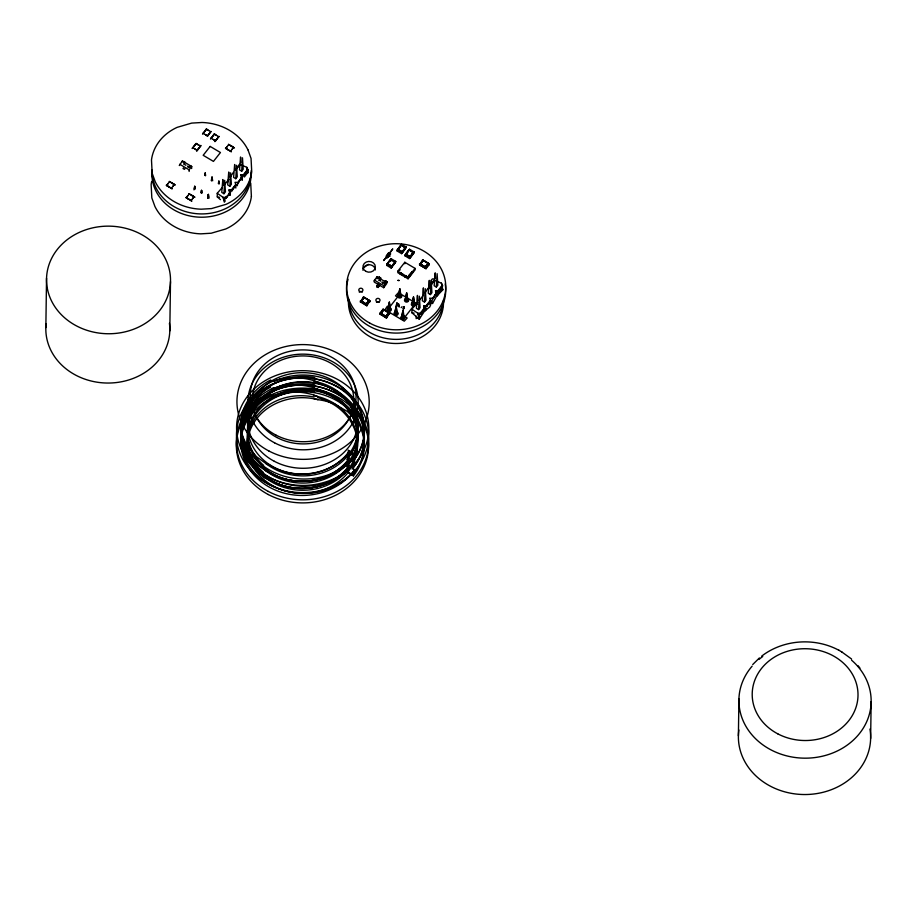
<?xml version="1.0" encoding="UTF-8"?>
<svg xmlns="http://www.w3.org/2000/svg" width="917" height="917" viewBox="0 0 917 917"><rect width="100%" height="100%" fill="white"/><g stroke="black" fill="none" stroke-linecap="round" stroke-linejoin="round"><path stroke-width="1.38" d="M240.976 427.379L240.999 429.431A59.811 51.902 0.8 0 0 248.301 447.232L256.496 456.666L267.34 464.575M182.277 161.759L182.38 160.968L191.676 166.493L191.653 168.522M196.57 143.442L192.157 148.52L192.501 147.969M390.734 261.024L391.215 258.766L386.791 264.383L391.238 267.03L395.663 261.402L391.215 268.051L386.779 265.414L387.146 263.832L391.215 258.766L395.663 261.402L391.215 268.051L391.238 266.274L391.697 266.709L395.651 262.434M399.812 247.624L401.6 244.346L397.176 249.963L401.612 252.611L406.048 246.994L401.6 253.642L397.153 250.994L401.6 244.346L406.048 246.994L401.6 253.642L405.211 249.057M409.544 250.284L409.555 249.252L405.119 254.869L409.567 257.517L413.303 252.037L414.003 251.9L413.98 252.92L409.555 258.548L405.108 255.9L409.555 249.252L414.003 251.9L409.555 258.548L413.166 253.963M45.85 327.552L46.538 278.252M166.229 185.211L172.213 188.879L171.697 188.466M169.255 181.371L175.239 185.028L174.723 184.73M169.805 330.922L170.493 281.622A62.001 53.805 0.8 0 0 79 232.528A62.001 53.805 0.8 0 0 76.054 325.673A62.001 53.805 0.8 0 0 170.493 281.622M185.899 197.476L191.882 201.144L191.366 200.731M188.936 193.636L194.908 197.293L194.404 196.891M196.949 150.617L196.593 151.156L201.029 145.539L200.342 145.677M202.886 133.55L202.531 134.1L206.612 128.816M207.322 136.301L211.059 131.463M210.841 138.456L210.486 139.006L214.567 133.722M215.277 141.103L214.933 141.654L219.014 136.369M226.488 196.215L224.883 198.255L224.837 201.591L223.129 197.373L217.237 193.281L222.212 187.538M225.422 148.141L231.393 151.809L230.889 151.397M224.883 198.255L226.098 198.267L230.167 192.261L229.055 189.853L232.035 189.899L236.093 184.753L234.97 182.345L237.962 182.38L242.019 177.233L240.896 174.826L243.876 174.872L247.934 169.725L246.822 167.318L239.83 164.395L236.46 168.338M228.448 144.29L234.431 147.958L233.915 147.557M226.098 198.267L230.167 192.261M229.055 189.853L229.915 195.275L230.809 190.736L232.024 190.759L232.035 189.899M232.024 190.759L236.093 184.753M237.962 182.38L237.297 185.738M241.996 178.093L241.549 177.107L237.95 183.24L242.019 177.233M240.896 174.826L242.134 180.03L242.65 175.709L243.865 175.732L243.876 174.872M243.865 175.732L247.934 169.725M357.24 421.041A61.726 53.564 0.8 0 1 353.446 475.866L347.99 472.622L348.059 467.59M348.151 460.403L348.093 464.506A55.203 48.188 5.5 0 0 317.786 390.229M353.526 469.917L353.549 468.679M353.63 462.73L353.653 461.492M367.82 300.707L369.86 301.922C367.43 302.518 368.989 299.836 369.872 300.902L366.834 305.774L360.335 301.911L363.384 297.028L363.361 298.059M361.092 300.787L366.571 304.043L366.834 305.774L360.347 300.879L366.846 304.742L369.872 300.902L363.384 297.028M366.33 304.341L366.846 304.742M369.368 300.489L363.889 297.234M381.438 314.485L386.504 318.039L386.515 317.007L380.028 313.144L380.773 313.052L381.438 314.588L380.005 314.176L383.054 309.293L383.57 309.602L383.054 309.293L380.028 313.144L380.005 314.176L386.504 318.039L389.553 313.167L389.037 312.754L385.312 317.328M380.773 313.052L386.515 317.007L389.553 313.167L383.054 309.293M387.146 263.832L386.791 264.383M388.338 263.431L386.779 265.414L387.937 264.474M389.037 312.754L383.57 309.499M391.215 258.766L390.734 260.921M395.319 261.746L395.663 261.402M397.519 249.527L397.176 249.963M397.818 271.168L397.795 272.67L408.054 278.779L415.057 269.896L415.08 268.394L404.821 262.285L397.818 271.168L408.076 277.278L408.054 278.779M401.967 252.072L401.612 252.611M404.798 263.787L404.821 262.285M405.474 254.33L405.119 254.869M405.692 247.338L406.048 246.994M409.922 256.978L409.567 257.517M413.647 252.244L414.003 251.9M419.527 264.83L422.565 259.958L429.064 263.821L429.053 264.853L426.015 268.704L419.527 264.83L426.015 268.704L425.752 266.973L419.539 263.809L426.038 267.672L429.064 263.821L427.62 264.337M419.539 263.809L420.284 263.718L420.72 265.552M423.539 309.029L419.516 314.118L419.47 317.454L417.762 313.236L411.882 309.144L417.671 302.45M419.516 314.118L420.743 314.141L424.812 308.135L423.688 305.728L426.669 305.762L430.726 300.616L429.615 298.208L432.595 298.254L436.652 293.096L435.529 290.7L438.521 290.735L442.567 285.588L441.455 283.181L434.463 280.258L430.256 285.198M422.554 260.99L422.565 259.958L429.064 263.821M420.743 314.141L424.812 308.135M425.522 267.26L426.038 267.672M411.882 309.144L411.928 312.777L419.218 319.185L424.548 311.138L425.442 306.61L426.657 306.622L426.669 305.762M429.385 288.408L429.408 286.184L429.741 286.895M426.657 306.622L430.726 300.616M432.595 298.254L431.941 301.601L432.526 303.47L429.534 303.435L430.532 305.04L429.809 306.908L424.548 311.138L423.688 305.728M436.641 293.956L436.183 292.981L432.583 299.114L436.652 293.096M432.526 303.47L436.767 295.893L437.283 291.583L438.509 291.595L438.521 290.735M438.509 291.595L442.567 285.588M738.391 735.789L738.919 698.892M870.634 738.494L871.15 701.62M179.274 165.553L182.38 160.968M189.154 171.445L189.074 169.783L191.676 166.493M398.379 305.418L398.826 304.857L398.299 305.762L399.285 306.507L397.989 305.682L398.769 304.536L398.15 305.831L399.353 306.886L397.989 305.682M403.308 308.57L403.996 307.539L403.01 306.954C406.288 306.587 402.047 309.957 403.801 308.605L404.168 308.032M184.844 164.544L185.062 164.9M378.549 280.086L378.95 279.868M190.278 167.123L190.083 166.413L189.659 167.341C188.845 165.14 189.487 168.327 190.3 166.699M384.922 282.998L384.716 282.276L384.922 282.998L383.845 282.688L384.934 282.574M223.943 193.728L224.711 180.34L225.433 191.836L223.943 193.728L221.754 192.421L222.82 179.526L223.037 185.028M229.869 186.22L230.637 172.832L231.359 184.317L229.869 186.22L227.68 184.913L228.734 172.006L228.952 177.508M235.784 178.7L236.563 165.312L237.274 176.809L235.784 178.7L233.594 177.394L234.66 164.487L234.878 170M241.71 171.181L242.478 157.804L243.2 169.29L241.71 171.181L239.52 169.886L240.586 156.979L240.793 162.481M418.576 309.591L419.356 296.214L420.078 307.699L418.576 309.591L416.398 308.295L417.453 295.389L417.671 300.891M424.502 302.083L425.27 288.695L425.992 300.191L424.502 302.083L422.313 300.776L423.379 287.869L423.597 293.383M430.428 294.563L431.196 281.175L431.918 292.672L430.428 294.563L428.239 293.268L429.294 280.361L429.626 288.614M436.343 287.055L437.122 273.667L437.833 285.164L436.343 287.055L434.154 285.749L435.22 272.842L435.437 278.355M251.384 196.398L250.708 183.079M187.916 166.344L187.687 166.08M382.332 282.574L382.045 281.966L382.458 282.459M380.658 278.172L379.329 277.152L377.873 277.966L380.131 278.768L380.658 278.172L379.329 277.152M387.169 282.046L385.839 281.026L384.418 281.737L386.642 282.642L387.169 282.046L385.839 281.026M217.237 193.281L217.295 196.903L220.424 199.654M169.599 181.669L174.379 184.443L172.866 186.403M189.269 193.934L194.06 196.708L192.547 198.668M365.986 304.238L361.206 301.303L364.244 297.452L369.024 300.306L365.986 304.238L361.206 301.303L364.244 297.452M425.179 267.168L420.399 264.234L423.436 260.382L428.216 263.236L425.179 267.168L420.399 264.234L423.436 260.382M194.393 188.787L194.713 186.243L195.138 188.764M201.236 192.857L201.545 190.312L201.969 192.834M204.892 175.468L205.202 172.935L205.626 175.456M207.918 198.198L208.377 194.381L209.019 198.175M211.563 180.809L212.033 177.004L212.675 180.787M218.555 183.606L218.876 181.073L219.301 183.595M387.868 309.35L389.347 302.117L390.619 309.682L389.92 310.565L387.868 309.35L389.347 302.117L389.92 310.565M394.7 313.419L396.178 306.186L397.451 313.752L396.752 314.634L394.7 313.419L396.178 306.186L396.752 314.634M398.356 296.031L399.835 288.798L401.107 296.374L400.408 297.257L398.356 296.031L399.835 288.798L400.408 297.257M401.543 317.488L403.022 310.255L404.294 317.821L403.595 318.703L401.543 317.488L403.022 310.255L403.595 318.703M405.199 300.1L406.667 292.867L407.939 300.444L407.24 301.326L405.199 300.1L406.667 292.867L407.24 301.326M412.031 304.18L413.51 296.936L414.782 304.513L414.083 305.395L412.031 304.18L413.51 296.936L414.083 305.395M193.968 189.865L194.713 186.243L194.897 189.062M201.052 192.73L201.545 190.312L201.74 193.132M204.709 175.342L205.202 172.935L205.385 175.755M207.643 198.003L208.377 194.381L208.572 197.201M211.3 180.626L212.033 177.004L212.228 179.824M218.384 183.48L218.876 181.073L219.06 183.893M379.409 280.533L380.028 280.464M203.115 133.366L206.382 129.137L210.807 131.761L207.563 135.922L205.339 134.639M211.07 138.272L214.337 134.042L218.773 136.771M387.375 263.637L391.823 266.205L395.078 262.147L390.642 259.419L387.375 263.637L391.823 266.205L395.055 262.044M397.749 249.229L401.016 244.999L405.463 247.728L402.196 251.797L397.749 249.229L402.196 251.797L405.44 247.624M405.704 254.135L408.971 249.905L413.418 252.633L410.151 256.691L405.704 254.135L408.971 249.905L413.418 252.633L410.151 256.691L405.738 254.02M409.188 275.1L410.392 275.811L409.291 274.687M396.625 305.258L396.992 302.874L396.625 305.258L398.712 303.894L396.282 305.063M383.684 287.697L383.707 285.657L386.309 282.356L377.013 276.831L373.918 281.015L374.377 282.161L383.684 287.697L386.779 283.502L386.309 282.356M403.331 308.869L404.145 307.264L403.583 306.794M377.013 276.831L376.99 278.848M376.761 286.677L378.113 283.811L376.761 286.677L378.102 287.48L379.569 284.637L378.102 287.48M396.568 305.006L396.992 303.756L396.476 305.109L397.76 304.215L396.476 305.109M403.916 307.883L404.145 307.264L403.469 308.444M227.45 182.426L228.952 179.113L223.886 185.521M431.827 283.72L432.95 281.29M405.337 275.857L404.638 276.739L405.44 275.662M386.24 316.308L386.515 317.007M403.801 308.605L404.271 307.814M188.26 167.192L188.753 166.596L188.157 167.203M184.695 162.997L185.154 162.275L183.79 161.461L183.24 162.091M380.681 277.954L379.695 278.481M230.454 176.832L233.445 172.258M425.087 292.695L428.079 288.121M235.898 169.92L239.83 164.395L235.898 169.209M430.532 285.795L434.463 280.258L430.543 285.072M244.403 176.992L247.418 172.935L247.464 169.599L242.65 175.709M435.529 290.7L436.767 295.893L442.051 288.798L442.097 285.462L437.283 291.583M204.755 131.246L206.382 129.137L208.606 130.501M194.37 145.665L195.997 143.556L200.674 145.883M212.698 136.152L214.337 134.042L216.561 135.407M232.058 149.333L233.571 147.373L228.791 144.508L225.754 148.371L228.15 149.826M385.667 316.503L388.693 312.571L383.914 309.717L380.876 313.568L385.667 316.503L388.693 312.571L383.914 309.717L380.876 313.568L385.656 316.365M218.75 136.667L215.518 140.828L213.294 139.544M169.611 181.589L166.573 185.44L168.957 186.908M184.237 164.097L183.652 163.902L184.294 163.971M189.28 193.854L186.243 197.705L188.638 199.172M230.809 190.736L235.623 184.626L236.082 185.612M386.985 258.135L388.235 256.554A1.238 1.077 0.8 0 1 389.989 256.301M389.805 261.563L391.204 259.786M365.631 305.063L368.668 301.212M407.767 252.53L405.108 255.9L406.265 255.075M399.663 270.297L400.133 269.713M406.093 276.189L405.325 277.152L406.185 276.155M408.076 277.278L415.08 268.394M424.823 267.993L427.849 264.142M401.165 307.631L401.726 306.908M430.795 280.889L432.033 279.318A1.238 1.077 0.8 0 1 433.764 279.032A1.238 1.077 0.8 0 1 434.085 280.533L432.216 282.906A1.238 1.077 0.8 0 1 430.532 283.204M413.269 306.427L405.108 316.789L407.159 318.004L404.271 321.179L385.002 309.728L387.329 306.209L389.381 307.424L397.542 297.074L395.491 295.847L398.368 292.683L417.636 304.135M430.749 284.178L431.987 282.608A1.238 1.077 0.8 0 1 433.282 282.161M425.442 306.61L430.256 300.489L430.715 301.475M382.859 283.101L383.386 282.459L382.744 283.055M419.367 300.317L423.597 294.976M171.353 188.375L174.379 184.443L171.995 183.056M191.023 200.628L194.06 196.708L191.664 195.321M230.545 151.294L233.571 147.373L231.176 145.986M365.986 304.1L369.024 300.306L364.232 297.544M425.167 267.03L428.216 263.236L423.425 260.474M168.086 183.56L166.573 185.44L171.341 188.237M209.191 133.893L207.563 135.922L203.138 133.24M198.817 148.313L197.178 150.342L194.954 149.058M217.146 138.799L215.518 140.828L211.093 138.146M227.267 146.479L225.754 148.371L230.534 151.167M187.756 195.825L186.243 197.705L191.023 200.502M183.48 167.949L183.022 168.51L184.386 169.324L184.936 168.762M400.718 272.888L399.846 273.885L400.924 272.842M402.082 273.713L401.222 274.699L401.99 273.747M403.457 274.527L402.586 275.524L403.354 274.561M385.427 281.485L387.192 281.828M378.297 277.679L379.306 277.37M384.808 281.553L385.816 281.244M752.708 664.55L759.391 657.97M436.767 295.893L442.51 289.783L442.051 288.798L442.728 289.875L436.767 295.893L436.183 292.981M185.91 165.152L185.933 165.22M191.561 166.481L190.163 165.69M386.195 282.356L386.779 282.287M761.729 656.079C783.496 639.344 815.075 637.315 839.101 650.382M397.153 250.994L398.31 250.169M404.867 248.851L406.025 248.026L403.812 246.696M412.822 253.757L413.98 252.92M354.696 456.081A61.806 54.768 -0.4 0 1 286.826 479.465A61.806 54.768 -0.4 0 1 241.011 429.431A61.726 53.564 0.8 0 1 271.845 381.564L273.839 380.658M267.237 471.762L256.393 463.853L248.22 454.419A59.811 51.902 0.8 0 1 240.919 436.618A61.726 53.564 0.8 0 1 271.741 388.751L273.736 387.845M354.306 470.352A61.806 54.55 -1.7 0 1 286.299 493.644A61.806 54.55 -1.7 0 1 240.793 443.817A61.726 53.564 0.8 0 1 271.65 395.938L273.633 395.032M380.578 281.095L380.452 281.106M271.845 381.564L279.685 379.306M271.741 388.751L279.582 386.493M271.65 395.938L279.49 393.68A57.679 50.057 0.8 0 1 313.923 395.055M226.109 197.407L223.129 197.373L224.298 202.13M420.754 313.282L417.762 313.236L419.218 319.185M369.127 300.787L369.872 300.902M388.808 313.052L389.553 313.167M217.295 196.903L219.484 197.281M411.928 312.777L414.129 313.144M427.62 264.44L429.053 264.853M360.335 301.911L361.768 302.323M388.109 313.774L389.53 314.187M313.992 387.925L318.061 389.393A55.112 47.822 0.8 0 1 350.73 458.706A55.112 47.822 0.8 0 1 265.712 470.65M313.901 395.112L317.958 396.58A55.112 47.822 0.8 0 1 350.626 465.893A55.112 47.822 0.8 0 1 265.621 477.837L255.809 470.604L248.117 461.606A59.811 51.902 0.8 0 1 240.816 443.817M348.254 453.204L353.733 455.531L353.744 454.305L348.3 450.132L348.196 457.319A55.203 48.188 5.5 0 0 317.89 383.042M442.51 289.783L442.097 285.462L442.556 286.448M379.145 285.187L377.747 284.476L379.019 285.187M841.485 651.723L851.595 659.048M838.826 650.222L841.795 651.895M377.151 285.909L378.515 286.689M378.904 277.61L380.268 278.413M399.078 250.616L402.414 252.611M407.033 255.522L410.369 257.517M412.169 271.65L413.189 272.269L411.997 271.547M411.229 272.842L412.26 273.449L411.057 272.727M393.84 263.787L393.932 264.646L392.969 264.555M408.432 276.384L409.463 277.003L408.26 276.281M388.705 265.036L392.04 267.019M378.423 277.335L379.787 278.138M179.778 164.269L189.074 169.783M374.411 280.132L383.707 285.657M399.055 295.148L401.107 296.374M405.899 299.217L407.939 300.444M412.73 303.286L414.782 304.513M388.567 308.456L390.619 309.682M395.399 312.525L397.451 313.752M402.242 316.606L404.294 317.821M410.128 273.919L411.32 274.63L410.22 273.954M385.002 281.187L386.366 282M385.278 281.828L386.642 282.642M377.288 285.909L378.652 286.712M376.749 286.494L378.091 287.296M378.778 277.954L380.131 278.768M401.016 244.999L405.463 247.728M390.642 259.419L395.078 262.147M198.221 144.92L195.997 143.556L192.765 147.66L197.178 150.342L200.445 146.273M267.134 478.949L265.621 477.837M353.446 475.866L348.002 471.693A55.203 48.188 5.5 0 0 317.637 397.565M357.149 420.914L347.348 411.469L335.278 404.408A55.742 48.372 0.8 0 0 317.924 399.663A55.203 48.165 5.5 0 0 313.729 398.62M858.117 665.788L859.951 668.092M424.8 308.995L424.342 308.009L424.548 311.138M247.922 170.585L247.464 169.599L247.934 172.9M230.156 193.12L229.697 192.134L229.915 195.275M247.968 149.826L251.052 158.435L251.728 171.743A48.624 42.193 0.8 0 1 226.063 204.331L211.529 208.583L201.19 209.191A51.73 44.887 0.8 0 1 155.271 181.841L152.165 173.244L151.488 159.936A48.624 42.193 0.8 0 1 177.153 127.348L191.687 123.096L202.027 122.488A51.73 44.887 0.8 0 1 247.945 149.838M241.549 177.107L242.134 180.03M441.455 283.181L442.728 289.875M246.822 167.318L247.831 172.671M430.256 300.489L430.532 305.04M235.623 184.626L235.829 188.042M240.804 443.817L240.781 441.753A61.806 52.452 0.9 0 1 289.359 392.82A61.806 52.452 0.9 0 1 357.641 420.697M274.275 396.121A61.806 54.332 -3 0 1 349.285 408.191A61.806 54.332 -3 0 1 352.575 475.327M354.971 469.47A61.806 53.003 4.4 0 1 258.617 476.748A61.806 53.003 4.4 0 1 270.538 394.356M347.99 472.622A55.112 47.822 0.8 0 1 276.338 487.535A55.112 47.822 0.8 0 1 251.464 427.196A55.112 47.822 0.8 0 1 317.924 399.663M265.116 478.307A55.203 48.062 5.6 0 1 253.596 420.536A55.203 48.062 5.6 0 1 314.107 397.072M313.763 395.605A55.203 48.097 5.6 0 1 317.947 396.614M349.4 465.217A55.203 48.807 -2.1 0 1 278.779 484.004A55.203 48.807 -2.1 0 1 250.41 424.227A55.203 48.807 -2.1 0 1 314.657 392.04M263.557 472.576A55.203 48.83 -1.9 0 1 261.723 405.188A55.203 48.83 -1.9 0 1 337.743 399.835A55.203 48.83 -1.9 0 1 346.729 466.719M347.875 467.487A55.203 47.145 -2.8 0 1 267.718 478.319M274.126 388.51A61.806 54.573 -1.6 0 1 349.239 400.775A61.806 54.573 -1.6 0 1 352.816 468.22M355.074 462.283A61.806 53.003 4.4 0 1 258.709 469.561A61.806 53.003 4.4 0 1 270.641 387.169M352.094 469A61.806 52.452 0.9 0 0 323.472 388.143A61.806 52.452 0.9 0 0 240.827 434.566L240.907 436.63A61.806 54.55 -1.7 0 0 286.402 486.457A61.806 54.55 -1.7 0 0 354.409 463.165M279.605 386.55A57.679 50.057 0.8 0 1 314.015 387.868M313.855 388.407A55.203 48.097 5.6 0 1 318.05 389.427M349.652 450.866A55.203 48.865 -1.8 0 1 279.032 469.664A55.203 48.865 -1.8 0 1 250.593 409.773A55.203 48.865 -1.8 0 1 314.875 377.609M313.958 381.22A55.203 48.097 5.6 0 1 318.153 382.24M265.815 463.463A55.112 47.822 0.8 0 0 350.833 451.519A55.112 47.822 0.8 0 0 318.165 382.206L314.095 380.738A57.679 50.057 0.8 0 0 279.708 379.363M348.082 453.101A55.203 47.145 -2.8 0 1 267.924 463.945M355.166 455.096A61.806 53.003 4.4 0 1 258.812 462.374A61.806 53.003 4.4 0 1 270.744 379.97M263.66 465.389A55.203 48.83 -1.9 0 1 261.826 398.001A55.203 48.83 -1.9 0 1 337.834 392.648A55.203 48.83 -1.9 0 1 346.832 459.532M349.503 458.03A55.203 48.807 -2.1 0 1 278.883 476.817A55.203 48.807 -2.1 0 1 250.501 417.04A55.203 48.807 -2.1 0 1 314.76 384.853M347.979 460.3A55.203 47.145 -2.8 0 1 267.821 471.132M274.229 381.323A61.806 54.573 -1.6 0 1 349.343 393.588A61.806 54.573 -1.6 0 1 352.919 461.033M240.93 427.379A61.806 52.452 0.9 0 1 323.563 380.945A61.806 52.452 0.9 0 1 352.197 461.813M869.946 729.049A66.139 57.393 0.8 0 1 805.309 794.535A66.139 57.393 0.8 0 1 738.873 729.966M851.606 660.206A66.139 57.393 0.8 0 1 854.059 739.457A66.139 57.393 0.8 0 1 762.955 744.925A66.139 57.393 0.8 0 1 752.123 666.166M758.978 659.438A66.139 57.393 0.8 0 1 762.749 656.503M443.45 300.593A47.535 41.242 0.8 0 1 395.227 343.485A47.535 41.242 0.8 0 1 348.563 298.999M443.198 303.344A47.535 41.242 0.8 0 1 394.15 339.347A47.535 41.242 0.8 0 1 348.529 299.79M363.338 268.073A47.535 41.242 0.8 0 1 368.588 264.36M445.203 283.949A49.598 43.042 0.8 0 1 393.565 333.02A49.598 43.042 0.8 0 1 348.07 279.249M362.914 270.24A6.201 5.387 0.8 0 1 368.932 264.715A6.201 5.387 0.8 0 1 375.317 269.953M359.269 292.087A2.063 1.8 0.8 0 1 362.341 292.11M376.463 302.174A2.063 1.8 0.8 0 1 379.34 302.197M400.316 294.483A2.063 1.8 0.8 0 1 401.382 297.291A2.063 1.8 0.8 0 1 397.989 297.154A2.063 1.8 0.8 0 1 399.308 294.437M390.218 307.94A2.063 1.8 0.8 0 1 390.802 310.703A2.063 1.8 0.8 0 1 387.57 310.576A2.063 1.8 0.8 0 1 388.407 307.871M407.549 298.69A2.063 1.8 0.8 0 1 408.134 301.452A2.063 1.8 0.8 0 1 404.901 301.326A2.063 1.8 0.8 0 1 405.738 298.621M396.66 311.86A2.063 1.8 0.8 0 1 397.726 314.669A2.063 1.8 0.8 0 1 394.333 314.542A2.063 1.8 0.8 0 1 395.663 311.826M413.991 302.621A2.063 1.8 0.8 0 1 415.034 305.464A2.063 1.8 0.8 0 1 411.607 305.223A2.063 1.8 0.8 0 1 413.131 302.564M403.067 315.861A2.063 1.8 0.8 0 1 404.787 318.417A2.063 1.8 0.8 0 1 401.44 318.91A2.063 1.8 0.8 0 1 402.082 316.01M437.936 292.981A2.281 1.972 0.8 0 1 436.033 295.801M426.279 308.536A2.281 1.972 0.8 0 1 424.181 310.829M420.318 316.869A2.281 1.972 0.8 0 1 417.556 318.279A2.281 1.972 0.8 0 1 415.905 315.884M416.1 318.657A2.281 1.972 0.8 0 1 417.762 317.706M431.013 303.091A2.281 1.972 0.8 0 1 429.626 303.298M251.396 196.398A48.624 42.193 0.8 0 1 225.72 228.986L211.185 233.227L200.846 233.846A51.73 44.887 0.8 0 1 154.927 206.485L151.821 197.9L151.145 184.581A48.624 42.193 0.8 0 1 151.695 181.371M251.075 173.061A49.598 43.042 0.8 0 1 201.236 217.214A49.598 43.042 0.8 0 1 151.935 172.281M251.132 170.78A49.598 43.042 0.8 0 1 201.281 213.925A49.598 43.042 0.8 0 1 151.947 169.989M169.416 323.254A62.001 53.805 0.8 0 1 108.344 383.042A62.001 53.805 0.8 0 1 46.125 323.724M397.955 280.43L399.216 280.522L397.967 280.361M387.444 254.926L387.341 256.324L383.581 260.554L392.763 248.885L389.691 253.344L387.444 254.926M210.176 146.422L203.184 155.294L213.443 161.403L220.447 152.531L210.176 146.422M388.281 253.264L386.412 255.637A1.238 1.077 0.8 0 0 386.745 257.127A1.238 1.077 0.8 0 0 388.464 256.852L390.333 254.49A1.238 1.077 0.8 0 0 390 252.989A1.238 1.077 0.8 0 0 388.281 253.264M268.28 494.527A66.139 57.393 0.8 0 0 368.577 446.866A66.139 57.393 0.8 0 0 270.515 395.158A66.139 57.393 0.8 0 0 268.28 494.527M268.326 491.443A66.139 57.393 0.8 0 0 368.623 443.782A66.139 57.393 0.8 0 0 270.561 392.075A66.139 57.393 0.8 0 0 268.326 491.443M268.417 484.256A66.139 57.393 0.8 0 0 368.714 436.595A66.139 57.393 0.8 0 0 270.653 384.888A66.139 57.393 0.8 0 0 268.417 484.256M274.321 461.297A55.112 47.822 0.8 0 0 357.905 421.579A55.112 47.822 0.8 0 0 276.189 378.492A55.112 47.822 0.8 0 0 274.321 461.297M274.584 442.819A55.112 47.822 0.8 0 0 358.169 403.09A55.112 47.822 0.8 0 0 276.441 360.003A55.112 47.822 0.8 0 0 274.584 442.819M276.888 437.489A50.699 43.993 0.8 0 0 353.779 400.947A50.699 43.993 0.8 0 0 278.608 361.309A50.699 43.993 0.8 0 0 276.888 437.489M268.887 450.981A66.139 57.393 0.8 0 0 369.184 403.32A66.139 57.393 0.8 0 0 271.123 351.612A66.139 57.393 0.8 0 0 268.887 450.981M275.811 435.025A52.911 45.907 0.8 0 0 356.048 396.889A52.911 45.907 0.8 0 0 277.599 355.521A52.911 45.907 0.8 0 0 275.811 435.025M268.521 477.069A66.139 57.393 0.8 0 0 368.817 429.408A66.139 57.393 0.8 0 0 270.756 377.701A66.139 57.393 0.8 0 0 268.521 477.069M777.765 733.829A52.911 45.907 0.8 0 0 858.003 695.705A52.911 45.907 0.8 0 0 779.553 654.337A52.911 45.907 0.8 0 0 777.765 733.829M369.677 323.048A49.598 43.042 0.8 0 0 445.731 288.649A49.598 43.042 0.8 0 0 373.116 248.564A49.598 43.042 0.8 0 0 369.677 323.048M365.849 271.352A6.201 5.387 0.8 0 0 375.362 267.042A6.201 5.387 0.8 0 0 366.273 262.033A6.201 5.387 0.8 0 0 365.849 271.352M359.739 291.526A2.063 1.8 0.8 0 0 362.914 290.093A2.063 1.8 0.8 0 0 359.888 288.419A2.063 1.8 0.8 0 0 359.739 291.526M376.83 301.693A2.063 1.8 0.8 0 0 380.005 300.26A2.063 1.8 0.8 0 0 376.979 298.587A2.063 1.8 0.8 0 0 376.83 301.693"/></g></svg>
